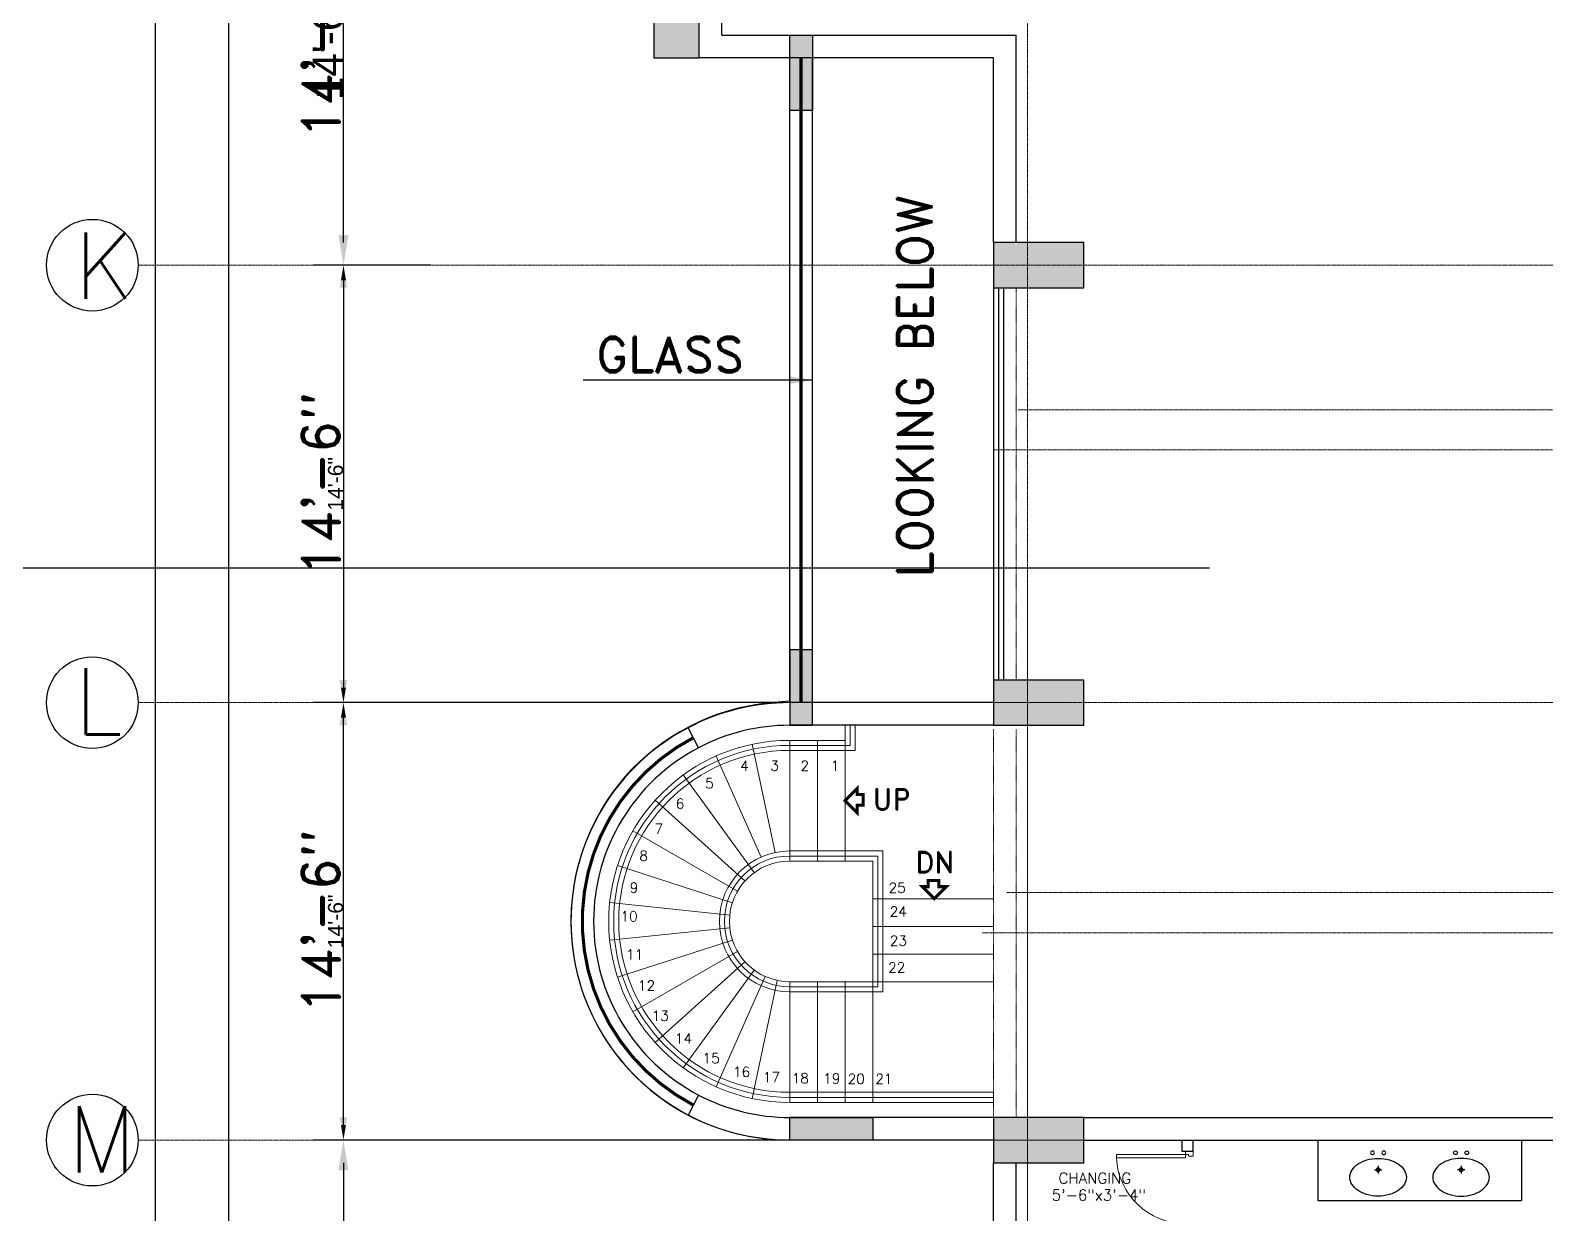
# Model space of a CAD drawing. Header units: inches. Extents: x -110725 to 51121, y 8404 to 44825.
# Drawn here: x -32642 to -32039, y 20909 to 21380 of the extents above; entities that cross this region are included whole.
import ezdxf
from ezdxf.enums import TextEntityAlignment as Align

# ---------------------------------------------------------------- set-up
doc = ezdxf.new("R2010")
doc.units = ezdxf.units.IN
doc.header["$LTSCALE"] = 0.1
doc.header["$MEASUREMENT"] = 0
doc.linetypes.add('CENTER', pattern=[2, 1.25, -0.25, 0.25, -0.25])
doc.linetypes.add('DASHED', pattern=[0.75, 0.5, -0.25])
doc.layers.get('0').update_dxf_attribs({"color": 1, "lineweight": 0})
doc.layers.get('Defpoints').update_dxf_attribs({"lineweight": 0})
for name, color, linetype in [('BATH FIX', 41, 'Continuous'), ('Column Hatch', 7, 'Continuous'), ('COLUMNS', 200, 'Continuous'), ('GF', 1, 'Continuous'), ('GFT', 4, 'Continuous'), ('GFW', 5, 'Continuous'), ('GREEN BELT', 80, 'Continuous')]:
    doc.layers.add(name, color=color, linetype=linetype)
for name, color, linetype, lineweight in [('CAR', 4, 'Continuous', 0), ('dim', 252, 'Continuous', 0), ('DOOR', 32, 'Continuous', 0), ('GRID', 8, 'CENTER', 0), ('stair', 5, 'Continuous', 0), ('terj block plan', 30, 'Continuous', 0), ('TEXT', 3, 'Continuous', 0), ('WALL', 7, 'Continuous', 0), ('WINDOW', 5, 'Continuous', 18)]:
    doc.layers.add(name, color=color, linetype=linetype, lineweight=lineweight)
doc.styles.add('ROMAND', font='romand.shx')
doc.styles.get("Standard").update_dxf_attribs({"font": 'arial.ttf'})
doc.dimstyles.new('DIM', dxfattribs={"dimtxt": 15, "dimasz": 9, "dimexe": 0.25, "dimexo": 3, "dimgap": 0.125, "dimtad": 1, "dimdec": 3, "dimzin": 3, "dimdsep": 46, "dimlunit": 4, "dimtxsty": 'ROMAND', "dimcen": 0.125, "dimaunit": 1, "dimadec": 0, "dimazin": 0, "dimtfac": 0.75, "dimtdec": 3, "dimtix": 1, "dimtofl": 0, "dimtmove": 2, "dimatfit": 3, "dimfxl": 1, "dimtolj": 1, "dimtzin": 3, "dimarcsym": 1})

# ---------------------------------------------------------------- blocks, each defined once
blk = doc.blocks.new('*D59')
at = {"layer": 'Defpoints', "color": 0, "transparency": 16777216}
for p in [(-32380.37, 20938.28), (-32517.35, 20764.28), (-32371.37, 20764.28)]:
    blk.add_point(p, dxfattribs=at)
at = {"layer": 'dim', "color": 2, "lineweight": -2, "transparency": 16777216}
for p, q in [((-32386.37, 20938.28), (-32529.35, 20938.28)), ((-32377.37, 20764.28), (-32529.35, 20764.28))]:
    blk.add_line(p, q, dxfattribs=at)
at = {"layer": 'dim', "color": 4, "lineweight": -2, "transparency": 16777216}
blk.add_line((-32517.35, 20926.28), (-32517.35, 20776.28), dxfattribs=at)
at = {"layer": 'dim', "color": 4, "transparency": 16777216}
for points in [[(-32519.35, 20926.28), (-32515.35, 20926.28), (-32517.35, 20938.28)], [(-32519.35, 20776.28), (-32515.35, 20776.28), (-32517.35, 20764.28)]]:
    blk.add_solid(points, dxfattribs=at)
at = {"layer": 'dim', "color": 3, "transparency": 16777216, "insert": (-32523.47, 20851.28), "char_height": 12, "attachment_point": 5, "rotation": 90}
blk.add_mtext('\\A1;14\'-6"', dxfattribs=at)
blk = doc.blocks.new('*D60')
at = {"layer": 'Defpoints', "color": 0, "transparency": 16777216}
for p in [(-32479.55, 21286.28), (-32517.35, 21112.28), (-32380.37, 21112.28)]:
    blk.add_point(p, dxfattribs=at)
at = {"layer": 'dim', "color": 2, "lineweight": -2, "transparency": 16777216}
for p, q in [((-32485.55, 21286.28), (-32529.35, 21286.28)), ((-32386.37, 21112.28), (-32529.35, 21112.28))]:
    blk.add_line(p, q, dxfattribs=at)
at = {"layer": 'dim', "color": 4, "lineweight": -2, "transparency": 16777216}
blk.add_line((-32517.35, 21280.28), (-32517.35, 21118.28), dxfattribs=at)
at = {"layer": 'dim', "color": 4, "transparency": 16777216}
for points in [[(-32518.35, 21280.28), (-32516.35, 21280.28), (-32517.35, 21286.28)], [(-32518.35, 21118.28), (-32516.35, 21118.28), (-32517.35, 21112.28)]]:
    blk.add_solid(points, dxfattribs=at)
at = {"layer": 'dim', "color": 3, "transparency": 16777216, "insert": (-32520.47, 21199.28), "char_height": 6, "attachment_point": 5, "rotation": 90}
blk.add_mtext('\\A1;14\'-6"', dxfattribs=at)
blk = doc.blocks.new('*D61')
at = {"layer": 'Defpoints', "color": 0, "transparency": 16777216}
for p in [(-32517.35, 21112.28), (-32258.87, 21112.28), (-32258.87, 20938.28)]:
    blk.add_point(p, dxfattribs=at)
at = {"layer": 'dim', "color": 2, "lineweight": -2, "transparency": 16777216}
for p, q in [((-32264.87, 21112.28), (-32529.35, 21112.28)), ((-32264.87, 20938.28), (-32529.35, 20938.28))]:
    blk.add_line(p, q, dxfattribs=at)
at = {"layer": 'dim', "color": 4, "lineweight": -2, "transparency": 16777216}
blk.add_line((-32517.35, 20944.28), (-32517.35, 21106.28), dxfattribs=at)
at = {"layer": 'dim', "color": 4, "transparency": 16777216}
for points in [[(-32518.35, 21106.28), (-32516.35, 21106.28), (-32517.35, 21112.28)], [(-32518.35, 20944.28), (-32516.35, 20944.28), (-32517.35, 20938.28)]]:
    blk.add_solid(points, dxfattribs=at)
at = {"layer": 'dim', "color": 3, "transparency": 16777216, "insert": (-32520.47, 21025.28), "char_height": 6, "attachment_point": 5, "rotation": 90}
blk.add_mtext('\\A1;14\'-6"', dxfattribs=at)
blk = doc.blocks.new('*D63')
at = {"layer": 'Defpoints', "color": 0, "transparency": 16777216}
for p in [(-32517.35, 21460.28), (-32483.28, 21460.28), (-32479.55, 21286.28)]:
    blk.add_point(p, dxfattribs=at)
at = {"layer": 'dim', "color": 2, "lineweight": -2, "transparency": 16777216}
for p, q in [((-32489.28, 21460.28), (-32529.35, 21460.28)), ((-32485.55, 21286.28), (-32529.35, 21286.28))]:
    blk.add_line(p, q, dxfattribs=at)
at = {"layer": 'dim', "color": 4, "lineweight": -2, "transparency": 16777216}
blk.add_line((-32517.35, 21298.28), (-32517.35, 21448.28), dxfattribs=at)
at = {"layer": 'dim', "color": 4, "transparency": 16777216}
for points in [[(-32519.35, 21448.28), (-32515.35, 21448.28), (-32517.35, 21460.28)], [(-32519.35, 21298.28), (-32515.35, 21298.28), (-32517.35, 21286.28)]]:
    blk.add_solid(points, dxfattribs=at)
at = {"layer": 'dim', "color": 3, "transparency": 16777216, "insert": (-32523.47, 21373.28), "char_height": 12, "attachment_point": 5, "rotation": 90}
blk.add_mtext('\\A1;14\'-6"', dxfattribs=at)
blk = doc.blocks.new('*D94')
at = {"layer": 'Defpoints', "color": 0, "transparency": 16777216}
for p in [(-32562.97, 22313.78), (-32371.37, 22313.78), (-32371.37, 20755.28)]:
    blk.add_point(p, dxfattribs=at)
at = {"layer": 'dim', "color": 2, "lineweight": -2, "transparency": 16777216}
for p, q in [((-32377.37, 22313.78), (-32574.97, 22313.78)), ((-32377.37, 20755.28), (-32574.97, 20755.28))]:
    blk.add_line(p, q, dxfattribs=at)
at = {"layer": 'dim', "color": 4, "lineweight": -2, "transparency": 16777216}
blk.add_line((-32562.97, 20767.28), (-32562.97, 22301.78), dxfattribs=at)
at = {"layer": 'dim', "color": 4, "transparency": 16777216}
for points in [[(-32564.97, 22301.78), (-32560.97, 22301.78), (-32562.97, 22313.78)], [(-32564.97, 20767.28), (-32560.97, 20767.28), (-32562.97, 20755.28)]]:
    blk.add_solid(points, dxfattribs=at)
at = {"layer": 'dim', "color": 3, "transparency": 16777216, "insert": (-32573.6, 21534.53), "char_height": 12, "attachment_point": 5, "rotation": 90}
blk.add_mtext('\\A1;129\'-10{\\H0.750000x;\\S1/2;}"', dxfattribs=at)
blk = doc.blocks.new('Ar')
at = {"const_width": 1.5}
blk.add_lwpolyline([(-4.5, 0), (-4.5, 3), (-1.5, 3), (-1.5, 6), (4.5, 0), (-1.5, -6), (-1.5, -2.25), (-4.5, -2.25)], close=True, dxfattribs=at)
blk = doc.blocks.new('D2')
for p, q in [((-3, 34.85), (-1.5, 34.85)), ((-3, 1.85), (-3, 34.85)), ((-1.5, 34.85), (-1.5, 1.85)), ((-34.5, 1.88), (-36, 1.88)), ((-36, 1.88), (-36, -1.88)), ((-34.5, 0.38), (-34.5, 1.88)), ((-33.75, 0.38), (-34.5, 0.38)), ((-33.75, -1.88), (-33.75, 0.38)), ((-1.5, 1.85), (-3, 1.85)), ((-2.25, 0.38), (-2.25, -1.88)), ((-1.5, 0.38), (-2.25, 0.38)), ((0, 1.88), (-1.5, 1.88)), ((-1.5, 1.88), (-1.5, 0.38)), ((0, -1.88), (0, 1.88)), ((-36, -1.88), (-33.75, -1.88)), ((-2.25, -1.88), (0, -1.88))]:
    blk.add_line(p, q)
blk.add_arc((-1.5, 1.88), 33, 92.60525, 180)
blk = doc.blocks.new('*D3023')
at = {"layer": 'Defpoints', "color": 0, "transparency": 16777216}
for p in [(-32380.37, 20938.28), (-32517.35, 20764.28), (-32371.37, 20764.28)]:
    blk.add_point(p, dxfattribs=at)
at = {"layer": 'dim', "color": 0, "lineweight": -2, "transparency": 16777216}
for p, q in [((-32383.37, 20938.28), (-32517.6, 20938.28)), ((-32517.35, 20929.28), (-32517.35, 20773.28)), ((-32374.37, 20764.28), (-32517.6, 20764.28))]:
    blk.add_line(p, q, dxfattribs=at)
at = {"layer": 'dim', "color": 0, "transparency": 16777216}
for points in [[(-32518.85, 20929.28), (-32515.85, 20929.28), (-32517.35, 20938.28)], [(-32518.85, 20773.28), (-32515.85, 20773.28), (-32517.35, 20764.28)]]:
    blk.add_solid(points, dxfattribs=at)
at = {"layer": 'dim', "color": 0, "transparency": 16777216, "insert": (-32526.4, 20851.28), "char_height": 15, "attachment_point": 5, "rotation": 90, "style": 'ROMAND'}
blk.add_mtext('\\A1;14\'-6"', dxfattribs=at)
blk = doc.blocks.new('*D3024')
at = {"layer": 'Defpoints', "color": 0, "transparency": 16777216}
for p in [(-32479.55, 21286.28), (-32517.35, 21112.28), (-32380.37, 21112.28)]:
    blk.add_point(p, dxfattribs=at)
at = {"layer": 'dim', "color": 0, "lineweight": -2, "transparency": 16777216}
for p, q in [((-32482.55, 21286.28), (-32517.6, 21286.28)), ((-32517.35, 21277.28), (-32517.35, 21121.28)), ((-32383.37, 21112.28), (-32517.6, 21112.28))]:
    blk.add_line(p, q, dxfattribs=at)
at = {"layer": 'dim', "color": 0, "transparency": 16777216}
for points in [[(-32518.85, 21277.28), (-32515.85, 21277.28), (-32517.35, 21286.28)], [(-32518.85, 21121.28), (-32515.85, 21121.28), (-32517.35, 21112.28)]]:
    blk.add_solid(points, dxfattribs=at)
at = {"layer": 'dim', "color": 0, "transparency": 16777216, "insert": (-32526.4, 21199.28), "char_height": 15, "attachment_point": 5, "rotation": 90, "style": 'ROMAND'}
blk.add_mtext('\\A1;14\'-6"', dxfattribs=at)
blk = doc.blocks.new('*D3025')
at = {"layer": 'Defpoints', "color": 0, "transparency": 16777216}
for p in [(-32517.35, 21112.28), (-32258.87, 21112.28), (-32258.87, 20938.28)]:
    blk.add_point(p, dxfattribs=at)
at = {"layer": 'dim', "color": 0, "lineweight": -2, "transparency": 16777216}
for p, q in [((-32261.87, 21112.28), (-32517.6, 21112.28)), ((-32517.35, 20947.28), (-32517.35, 21103.28)), ((-32261.87, 20938.28), (-32517.6, 20938.28))]:
    blk.add_line(p, q, dxfattribs=at)
at = {"layer": 'dim', "color": 0, "transparency": 16777216}
for points in [[(-32518.85, 21103.28), (-32515.85, 21103.28), (-32517.35, 21112.28)], [(-32518.85, 20947.28), (-32515.85, 20947.28), (-32517.35, 20938.28)]]:
    blk.add_solid(points, dxfattribs=at)
at = {"layer": 'dim', "color": 0, "transparency": 16777216, "insert": (-32526.4, 21025.28), "char_height": 15, "attachment_point": 5, "rotation": 90, "style": 'ROMAND'}
blk.add_mtext('\\A1;14\'-6"', dxfattribs=at)
blk = doc.blocks.new('*D3027')
at = {"layer": 'Defpoints', "color": 0, "transparency": 16777216}
for p in [(-32517.35, 21460.28), (-32483.28, 21460.28), (-32479.55, 21286.28)]:
    blk.add_point(p, dxfattribs=at)
at = {"layer": 'dim', "color": 0, "lineweight": -2, "transparency": 16777216}
for p, q in [((-32486.28, 21460.28), (-32517.6, 21460.28)), ((-32517.35, 21295.28), (-32517.35, 21451.28)), ((-32482.55, 21286.28), (-32517.6, 21286.28))]:
    blk.add_line(p, q, dxfattribs=at)
at = {"layer": 'dim', "color": 0, "transparency": 16777216}
for points in [[(-32518.85, 21451.28), (-32515.85, 21451.28), (-32517.35, 21460.28)], [(-32518.85, 21295.28), (-32515.85, 21295.28), (-32517.35, 21286.28)]]:
    blk.add_solid(points, dxfattribs=at)
at = {"layer": 'dim', "color": 0, "transparency": 16777216, "insert": (-32526.4, 21373.28), "char_height": 15, "attachment_point": 5, "rotation": 90, "style": 'ROMAND'}
blk.add_mtext('\\A1;14\'-6"', dxfattribs=at)
blk = doc.blocks.new('*D3060')
at = {"layer": 'Defpoints', "color": 0, "transparency": 16777216}
for p in [(-32562.97, 22313.78), (-32371.37, 22313.78), (-32371.37, 20755.28)]:
    blk.add_point(p, dxfattribs=at)
at = {"layer": 'dim', "color": 0, "lineweight": -2, "transparency": 16777216}
for p, q in [((-32374.37, 22313.78), (-32563.22, 22313.78)), ((-32562.97, 20764.28), (-32562.97, 22304.78)), ((-32374.37, 20755.28), (-32563.22, 20755.28))]:
    blk.add_line(p, q, dxfattribs=at)
at = {"layer": 'dim', "color": 0, "transparency": 16777216}
for points in [[(-32564.47, 22304.78), (-32561.47, 22304.78), (-32562.97, 22313.78)], [(-32564.47, 20764.28), (-32561.47, 20764.28), (-32562.97, 20755.28)]]:
    blk.add_solid(points, dxfattribs=at)
at = {"layer": 'dim', "color": 0, "transparency": 16777216, "insert": (-32576.22, 21534.53), "char_height": 15, "attachment_point": 5, "rotation": 90, "style": 'ROMAND'}
blk.add_mtext('\\A1;129\'-10{\\H0.75x;\\S1/2;}"', dxfattribs=at)
blk = doc.blocks.new('Wb')
for p, q in [((-1.5, 10.5), (1.5, 10.5)), ((0, 9), (0, 12))]:
    blk.add_line(p, q)
for centre in [(0, 10.5), (-2.25, 3.75), (2.25, 3.75)]:
    blk.add_circle(centre, 0.75)
for centre, radius, start, end in [((-3.2, 11.67), 8.57, 123.69007, 148.14647), ((-1.27, 8.77), 12.06, 105.43708, 123.69007), ((0, 4.18), 16.82, 90, 105.43708), ((0, 4.18), 16.82, 74.56292, 90), ((1.27, 8.77), 12.06, 56.30993, 74.56292), ((3.2, 11.67), 8.57, 31.85353, 56.30993), ((-6.14, 13.5), 5.11, 148.14647, 180), ((-6.14, 13.5), 5.11, 180, 211.85353), ((6.14, 13.5), 5.11, 0, 31.85353), ((6.14, 13.5), 5.11, 328.14647, 0), ((-3.2, 15.33), 8.57, 211.85353, 236.30993), ((-1.27, 18.23), 12.06, 236.30993, 254.56292), ((0, 22.82), 16.82, 254.56292, 270), ((0, 22.82), 16.82, 270, 285.43708), ((1.27, 18.23), 12.06, 285.43708, 303.69007), ((3.2, 15.33), 8.57, 303.69007, 328.14647)]:
    blk.add_arc(centre, radius, start, end)

msp = doc.modelspace()

# ---------------------------------------------------------------- hatches: boundary and pattern name
at = {"layer": 'Column Hatch'}
for points in [[(-32375.87464, 21395.7792), (-32393.87464, 21395.7792), (-32393.87464, 21368.7792), (-32375.87464, 21368.7792)], [(-32375.87464, 21395.7792), (-32393.87464, 21395.7792), (-32393.87464, 21368.7792), (-32375.87464, 21368.7792)], [(-32339.87464, 21377.7792), (-32330.87464, 21377.7792), (-32330.87464, 21347.7792), (-32339.87464, 21347.7792)], [(-32339.87464, 21377.7792), (-32330.87464, 21377.7792), (-32330.87464, 21347.7792), (-32339.87464, 21347.7792)], [(-32222.87464, 21295.2792), (-32258.87464, 21295.2792), (-32258.87464, 21277.2792), (-32222.87464, 21277.2792)], [(-32222.87464, 21295.2792), (-32258.87464, 21295.2792), (-32258.87464, 21277.2792), (-32222.87464, 21277.2792)], [(-32339.88129, 21103.2792), (-32330.88129, 21103.2792), (-32330.88129, 21133.2792), (-32339.88129, 21133.2792)], [(-32339.88129, 21103.2792), (-32330.88129, 21103.2792), (-32330.88129, 21133.2792), (-32339.88129, 21133.2792)], [(-32222.87464, 21121.2792), (-32258.87464, 21121.2792), (-32258.87464, 21103.2792), (-32222.87464, 21103.2792)], [(-32222.87464, 21121.2792), (-32258.87464, 21121.2792), (-32258.87464, 21103.2792), (-32222.87464, 21103.2792)], [(-32339.87464, 20947.2792), (-32306.87464, 20947.2792), (-32306.87464, 20938.2792), (-32339.87464, 20938.2792)], [(-32339.87464, 20947.2792), (-32306.87464, 20947.2792), (-32306.87464, 20938.2792), (-32339.87464, 20938.2792)], [(-32222.87464, 20947.2792), (-32258.87464, 20947.2792), (-32258.87464, 20929.2792), (-32222.87464, 20929.2792)], [(-32222.87464, 20947.2792), (-32258.87464, 20947.2792), (-32258.87464, 20929.2792), (-32222.87464, 20929.2792)], [(-32222.87464, 20947.2792), (-32258.87464, 20947.2792), (-32258.87464, 20929.2792), (-32222.87464, 20929.2792)], [(-32222.87464, 20947.2792), (-32258.87464, 20947.2792), (-32258.87464, 20929.2792), (-32222.87464, 20929.2792)]]:
    msp.add_hatch(color=256, dxfattribs=at).paths.add_polyline_path(points)

# ---------------------------------------------------------------- linework, layer by layer
at = {"layer": 'BATH FIX'}
for p, q in [((-32129.87464, 20938.2792, 1.07221), (-32129.87464, 20914.2792, 1.07221)), ((-32048.87464, 20938.2792, 1.07221), (-32048.87464, 20914.2792, 1.07221)), ((-32129.87464, 20914.2792, 1.07221), (-32048.87464, 20914.2792, 1.07221))]:
    msp.add_line(p, q, dxfattribs=at)
at = {"layer": 'CAR', "linetype": 'Continuous'}
msp.add_circle((-33960.35096, 21924.4645, 27.16259), 11425.94255, dxfattribs=at)
at = {"layer": 'COLUMNS', "elevation": 1.07221}
for points in [[(-32375.87464, 21395.7792), (-32393.87464, 21395.7792), (-32393.87464, 21368.7792), (-32375.87464, 21368.7792)], [(-32375.87464, 21395.7792), (-32393.87464, 21395.7792), (-32393.87464, 21368.7792), (-32375.87464, 21368.7792)], [(-32339.87464, 21377.7792), (-32330.87464, 21377.7792), (-32330.87464, 21347.7792), (-32339.87464, 21347.7792)], [(-32339.87464, 21377.7792), (-32330.87464, 21377.7792), (-32330.87464, 21347.7792), (-32339.87464, 21347.7792)], [(-32258.87464, 21277.2792), (-32222.87464, 21277.2792), (-32222.87464, 21295.2792), (-32258.87464, 21295.2792)], [(-32258.87464, 21277.2792), (-32222.87464, 21277.2792), (-32222.87464, 21295.2792), (-32258.87464, 21295.2792)], [(-32339.88129, 21103.2792), (-32330.88129, 21103.2792), (-32330.88129, 21133.2792), (-32339.88129, 21133.2792)], [(-32339.88129, 21103.2792), (-32330.88129, 21103.2792), (-32330.88129, 21133.2792), (-32339.88129, 21133.2792)], [(-32258.87464, 21103.2792), (-32222.87464, 21103.2792), (-32222.87464, 21121.2792), (-32258.87464, 21121.2792)], [(-32258.87464, 21103.2792), (-32222.87464, 21103.2792), (-32222.87464, 21121.2792), (-32258.87464, 21121.2792)], [(-32339.87464, 20947.2792), (-32306.87464, 20947.2792), (-32306.87464, 20938.2792), (-32339.87464, 20938.2792)], [(-32339.87464, 20947.2792), (-32306.87464, 20947.2792), (-32306.87464, 20938.2792), (-32339.87464, 20938.2792)], [(-32258.87464, 20929.2792), (-32222.87464, 20929.2792), (-32222.87464, 20947.2792), (-32258.87464, 20947.2792)], [(-32258.87464, 20929.2792), (-32222.87464, 20929.2792), (-32222.87464, 20947.2792), (-32258.87464, 20947.2792)], [(-32258.87464, 20929.2792), (-32222.87464, 20929.2792), (-32222.87464, 20947.2792), (-32258.87464, 20947.2792)], [(-32258.87464, 20929.2792), (-32222.87464, 20929.2792), (-32222.87464, 20947.2792), (-32258.87464, 20947.2792)]]:
    msp.add_lwpolyline(points, close=True, dxfattribs=at)
at = {"layer": 'Defpoints', "linetype": 'Continuous', "elevation": 1.07221}
msp.add_lwpolyline([(-32258.87464, 20563.53135), (-32258.87464, 20938.2792), (-32339.86799, 20938.2792, -0.954153128), (-32347.67068, 21112.2792), (-32339.88129, 21112.99571), (-32339.88129, 21368.7792), (-32393.87464, 21368.7792), (-32393.87464, 21725.7792), (-32339.87464, 21725.7792), (-32339.87464, 21982.2792, -0.999961782), (-32339.86799, 22156.2792), (-32258.87464, 22156.2792), (-32258.87464, 22313.7792), (-31529.87464, 22313.7792), (-31529.87464, 22151.43396), (-31369.30939, 22052.13108), (-31210.40795, 22309.06271), (-28605.98551, 20698.07393, -0.732823855), (-28648.48486, 20563.53135), (-32258.87464, 20563.53135)], format="xyb", close=True, dxfattribs=at)
at = {"layer": 'GF'}
for p, q in [((-32366.87464, 21377.7792, 1.07221), (-32366.87464, 21451.2792, 1.07221)), ((-32366.87464, 21377.7792, 1.07221), (-32249.87464, 21377.7792, 1.07221)), ((-32249.87464, 21295.2792, 1.07221), (-32249.87464, 21377.7792, 1.07221)), ((-32258.87464, 21368.7792, 1.07221), (-32375.87464, 21368.7792, 1.07221)), ((-32258.87464, 21295.2792, 1.07221), (-32258.87464, 21368.7792, 1.07221)), ((-32833.56784, 21165.88411, 1.07221), (-32172.91271, 21165.88411, 1.07221)), ((-32258.87464, 21112.2792, 1.07221), (-32339.86799, 21112.2792, 1.07221)), ((-32258.87464, 21112.2792, 1.07221), (-32339.86799, 21112.2792, 1.07221)), ((-32376.1164, 21094.34477, 1.07221), (-32380.29891, 21102.31388, 1.07221)), ((-32376.1164, 21094.34477, 1.07221), (-32380.29891, 21102.31388, 1.07221)), ((-32258.87464, 21103.2792, 1.07221), (-32339.86799, 21103.2792, 1.07221)), ((-32258.87464, 21103.2792, 1.07221), (-32339.86799, 21103.2792, 1.07221)), ((-32330.87464, 21103.2792, 1.07221), (-32339.86799, 21103.2792, 1.07221)), ((-32376.1164, 20956.21363, 1.07221), (-32380.29891, 20948.24453, 1.07221)), ((-32376.1164, 20956.21363, 1.07221), (-32380.29891, 20948.24453, 1.07221)), ((-32258.87464, 20947.2792, 1.07221), (-32339.86799, 20947.2792, 1.07221)), ((-32222.87464, 20947.2792, 1.07221), (-32000.87464, 20947.2792, 1.07221)), ((-32258.87464, 20938.2792, 1.07221), (-32339.86799, 20938.2792, 1.07221)), ((-32222.87464, 20938.2792, 1.07221), (-32000.87464, 20938.2792, 1.07221)), ((-32183.87464, 20933.7792, 1.07221), (-32183.87464, 20938.2792, 1.07221)), ((-32179.37464, 20933.7792, 1.07221), (-32179.37464, 20938.2792, 1.07221)), ((-32179.37464, 20933.7792, 1.07221), (-32183.87464, 20933.7792, 1.07221)), ((-32258.87464, 20773.2792, 1.07221), (-32258.87464, 20929.2792, 1.07221)), ((-32249.87464, 20773.2792, 1.07221), (-32249.87464, 20929.2792, 1.07221))]:
    msp.add_line(p, q, dxfattribs=at)
for radius, start, end in [(87, 90, 117.69230769), (87, 90, 117.69230769), (78, 90, 117.69230769), (78, 90, 117.69230769), (78, 242.30769231, 270), (78, 242.30769231, 270), (87, 242.30769231, 270), (87, 242.30769231, 269.99562049)]:
    msp.add_arc((-32339.86799, 21025.2792, 1.07221), radius, start, end, dxfattribs=at)
at = {"layer": 'GFT'}
for centre in [(-32617.20877, 21286.2792, 1.07221), (-32617.20877, 21286.2792, 1.07221), (-32617.20877, 21112.2792, 1.07221), (-32617.20877, 21112.2792, 1.07221), (-32617.20877, 20938.2792, 1.07221), (-32617.20877, 20938.2792, 1.07221)]:
    msp.add_circle(centre, 18.23575, dxfattribs=at)
at = {"layer": 'GFW'}
for p, q in [((-32339.87464, 21112.2792), (-32339.87464, 21368.7792)), ((-32339.87464, 21112.2792, 1.07221), (-32339.87464, 21368.7792, 1.07221)), ((-32330.87464, 21112.2792), (-32330.87464, 21368.7792)), ((-32330.87464, 21112.2792, 1.07221), (-32330.87464, 21368.7792, 1.07221)), ((-32258.87464, 21277.2792), (-32258.87464, 21121.2792)), ((-32258.87464, 21277.2792, 1.07221), (-32258.87464, 21121.2792, 1.07221)), ((-32256.87464, 21277.2792), (-32256.87464, 21121.2792)), ((-32256.87464, 21277.2792, 1.07221), (-32256.87464, 21121.2792, 1.07221)), ((-32254.87464, 21277.2792), (-32254.87464, 21121.2792)), ((-32254.87464, 21277.2792, 1.07221), (-32254.87464, 21121.2792, 1.07221))]:
    msp.add_line(p, q, dxfattribs=at)
at = {"layer": 'GFW', "const_width": 1.25, "elevation": 1.07221}
msp.add_lwpolyline([(-32335.37464, 21112.2792), (-32335.37464, 21368.7792)], dxfattribs=at)
msp.add_lwpolyline([(-32335.37464, 21112.2792), (-32335.37464, 21368.7792)], dxfattribs=at)
for points in [[(-32378.20766, 20952.22908, -0.604521074), (-32378.20766, 21098.32933, 4.057159486)], [(-32378.20766, 21098.32933, 0.604521074), (-32378.20766, 20952.22908, -4.057159486)], [(-32378.20766, 20952.22908, -0.604521074), (-32378.20766, 21098.32933, 4.057159486)], [(-32378.20766, 21098.32933, 0.604521074), (-32378.20766, 20952.22908, -4.057159486)]]:
    msp.add_lwpolyline(points, format="xyb", dxfattribs=at)
at = {"layer": 'GFW'}
for radius in [87, 87, 87, 87, 78, 78, 78, 78]:
    msp.add_arc((-32339.86799, 21025.2792, 1.07221), radius, 117.69230769, 242.30769231, dxfattribs=at)
at = {"layer": 'GREEN BELT', "linetype": 'Continuous'}
msp.add_line((-32592.26926, 22653.25898), (-32592.26926, 20875.2792), dxfattribs=at)
at = {"layer": 'GRID'}
for p, q in [((-32245.37464, 22312.2792), (-32245.37464, 20581.2792)), ((-32245.37464, 22312.2792, 1.07221), (-32245.37464, 20581.2792, 1.07221)), ((-31552.37464, 21286.2792), (-32598.97302, 21286.2792)), ((-31552.37464, 21286.2792, 1.07221), (-32598.97302, 21286.2792, 1.07221)), ((-32249.01089, 21228.69839), (-30399.01089, 21228.69839)), ((-32258.87464, 21212.7792, 1.07221), (-30408.87464, 21212.7792, 1.07221)), ((-32245.37464, 21160.99356), (-32245.37464, 20892.03758)), ((-32245.37464, 21160.99356), (-32245.37464, 20892.03758)), ((-32245.37464, 21160.99356, 1.07221), (-32245.37464, 20892.03758, 1.07221)), ((-32245.37464, 21160.99356, 1.07221), (-32245.37464, 20892.03758, 1.07221)), ((-31552.37464, 21112.2792), (-32598.97302, 21112.2792)), ((-31552.37464, 21112.2792, 1.07221), (-32598.97302, 21112.2792, 1.07221)), ((-32228.87464, 21112.2792), (-32466.46672, 21112.2792)), ((-32228.87464, 21112.2792, 1.07221), (-32466.46672, 21112.2792, 1.07221)), ((-32253.51089, 21036.69839), (-29967.01089, 21036.69839)), ((-32263.37464, 21020.7792, 1.07221), (-29976.87464, 21020.7792, 1.07221)), ((-31552.37464, 20938.2792), (-32598.97302, 20938.2792)), ((-31552.37464, 20938.2792, 1.07221), (-32598.97302, 20938.2792, 1.07221)), ((-32198.00062, 20938.2792), (-32466.46672, 20938.2792)), ((-32198.00062, 20938.2792, 1.07221), (-32466.46672, 20938.2792, 1.07221))]:
    msp.add_line(p, q, dxfattribs=at)
at = {"layer": 'stair'}
for p, q in [((-32317.86799, 21049.2792), (-32317.86799, 21103.2792)), ((-32317.86799, 21049.2792, 1.07221), (-32317.86799, 21103.2792, 1.07221)), ((-32315.86799, 21095.2792), (-32315.86799, 21103.2792)), ((-32315.86799, 21095.2792, 1.07221), (-32315.86799, 21103.2792, 1.07221)), ((-32313.86799, 21093.2792), (-32313.86799, 21103.2792)), ((-32313.86799, 21093.2792, 1.07221), (-32313.86799, 21103.2792, 1.07221)), ((-32345.68952, 21052.66734), (-32354.83764, 21095.70583)), ((-32345.68952, 21052.66734, 1.07221), (-32354.83764, 21095.70583, 1.07221)), ((-32317.86799, 21097.2792), (-32339.86799, 21097.2792)), ((-32339.86799, 21049.2792), (-32339.86799, 21097.2792)), ((-32317.86799, 21097.2792, 1.07221), (-32339.86799, 21097.2792, 1.07221)), ((-32339.86799, 21049.2792, 1.07221), (-32339.86799, 21097.2792, 1.07221)), ((-32315.86799, 21095.2792), (-32339.86799, 21095.2792)), ((-32315.86799, 21095.2792, 1.07221), (-32339.86799, 21095.2792, 1.07221)), ((-32313.86799, 21093.2792), (-32339.86799, 21093.2792)), ((-32313.86799, 21093.2792, 1.07221), (-32339.86799, 21093.2792, 1.07221)), ((-32328.86799, 21049.2792), (-32328.86799, 21097.2792)), ((-32328.86799, 21049.2792, 1.07221), (-32328.86799, 21097.2792, 1.07221)), ((-32351.25662, 21050.85848), (-32369.15303, 21091.05448)), ((-32351.25662, 21050.85848, 1.07221), (-32369.15303, 21091.05448, 1.07221)), ((-32353.97484, 21044.69561), (-32382.18853, 21083.52843)), ((-32353.97484, 21044.69561, 1.07221), (-32382.18853, 21083.52843, 1.07221)), ((-32357.70347, 21041.33834), (-32393.37442, 21073.45661)), ((-32357.70347, 21041.33834, 1.07221), (-32393.37442, 21073.45661, 1.07221)), ((-32360.6526, 21037.2792), (-32402.22182, 21061.2792)), ((-32360.6526, 21037.2792, 1.07221), (-32402.22182, 21061.2792, 1.07221)), ((-32339.86799, 21053.2792), (-32302.86799, 21053.2792)), ((-32339.86799, 21053.2792, 1.07221), (-32302.86799, 21053.2792, 1.07221)), ((-32339.86799, 21051.2792), (-32304.86799, 21051.2792)), ((-32339.86799, 21051.2792, 1.07221), (-32304.86799, 21051.2792, 1.07221)), ((-32304.86799, 21051.2792), (-32304.86799, 20999.2792)), ((-32304.86799, 21051.2792, 1.07221), (-32304.86799, 20999.2792, 1.07221)), ((-32302.86799, 21053.2792), (-32302.86799, 20997.2792)), ((-32302.86799, 21053.2792, 1.07221), (-32302.86799, 20997.2792, 1.07221)), ((-32362.69335, 21032.69561), (-32408.34406, 21047.52843)), ((-32362.69335, 21032.69561, 1.07221), (-32408.34406, 21047.52843, 1.07221)), ((-32339.86799, 21049.2792), (-32306.86799, 21049.2792)), ((-32339.86799, 21049.2792, 1.07221), (-32306.86799, 21049.2792, 1.07221)), ((-32306.86799, 21049.2792), (-32306.86799, 21001.2792)), ((-32306.86799, 21049.2792, 1.07221), (-32306.86799, 21001.2792, 1.07221)), ((-32363.73652, 21027.78789), (-32411.47357, 21032.80525)), ((-32363.73652, 21027.78789, 1.07221), (-32411.47357, 21032.80525, 1.07221)), ((-32306.86799, 21034.2792), (-32258.87464, 21034.2792)), ((-32306.86799, 21034.2792, 1.07221), (-32258.87464, 21034.2792, 1.07221)), ((-32363.73652, 21022.77052), (-32411.47357, 21017.75315)), ((-32363.73652, 21022.77052, 1.07221), (-32411.47357, 21017.75315, 1.07221)), ((-32306.86799, 21023.2792), (-32258.87464, 21023.2792)), ((-32306.86799, 21023.2792, 1.07221), (-32258.87464, 21023.2792, 1.07221)), ((-32362.69335, 21017.8628), (-32408.34406, 21003.02998)), ((-32362.69335, 21017.8628, 1.07221), (-32408.34406, 21003.02998, 1.07221)), ((-32360.6526, 21013.2792), (-32402.22182, 20989.2792)), ((-32360.6526, 21013.2792, 1.07221), (-32402.22182, 20989.2792, 1.07221)), ((-32357.70347, 21009.22007), (-32393.37442, 20977.1018)), ((-32357.70347, 21009.22007, 1.07221), (-32393.37442, 20977.1018, 1.07221)), ((-32306.86799, 21012.2792), (-32258.87464, 21012.2792)), ((-32306.86799, 21012.2792, 1.07221), (-32258.87464, 21012.2792, 1.07221)), ((-32353.97484, 21005.8628), (-32382.18853, 20967.02998)), ((-32353.97484, 21005.8628, 1.07221), (-32382.18853, 20967.02998, 1.07221)), ((-32349.62967, 21003.35411), (-32369.15303, 20959.50393)), ((-32349.62967, 21003.35411, 1.07221), (-32369.15303, 20959.50393, 1.07221)), ((-32344.85787, 21001.80366), (-32354.83764, 20954.85258)), ((-32344.85787, 21001.80366, 1.07221), (-32354.83764, 20954.85258, 1.07221)), ((-32339.86799, 20953.2792), (-32339.86799, 21001.2792)), ((-32339.86799, 21001.2792), (-32317.86799, 21001.2792)), ((-32339.86799, 20953.2792, 1.07221), (-32339.86799, 21001.2792, 1.07221)), ((-32339.86799, 21001.2792, 1.07221), (-32317.86799, 21001.2792, 1.07221)), ((-32339.86799, 20999.2792), (-32304.86799, 20999.2792)), ((-32339.86799, 20999.2792, 1.07221), (-32304.86799, 20999.2792, 1.07221)), ((-32339.86799, 20997.2792), (-32302.86799, 20997.2792)), ((-32339.86799, 20997.2792, 1.07221), (-32302.86799, 20997.2792, 1.07221)), ((-32328.86799, 20953.2792), (-32328.86799, 21001.2792)), ((-32328.86799, 20953.2792, 1.07221), (-32328.86799, 21001.2792, 1.07221)), ((-32317.86799, 20953.2792), (-32317.86799, 21001.2792)), ((-32317.86799, 21001.2792), (-32258.87464, 21001.2792)), ((-32317.86799, 20953.2792, 1.07221), (-32317.86799, 21001.2792, 1.07221)), ((-32317.86799, 21001.2792, 1.07221), (-32258.87464, 21001.2792, 1.07221)), ((-32306.86799, 20953.2792), (-32306.86799, 21001.2792)), ((-32306.86799, 20953.2792, 1.07221), (-32306.86799, 21001.2792, 1.07221)), ((-32258.87464, 20957.2792), (-32339.86799, 20957.2792)), ((-32258.87464, 20957.2792, 1.07221), (-32339.86799, 20957.2792, 1.07221)), ((-32258.87464, 20955.2792), (-32339.86799, 20955.2792)), ((-32258.87464, 20955.2792, 1.07221), (-32339.86799, 20955.2792, 1.07221)), ((-32258.87464, 20953.2792), (-32339.86799, 20953.2792)), ((-32258.87464, 20953.2792, 1.07221), (-32339.86799, 20953.2792, 1.07221))]:
    msp.add_line(p, q, dxfattribs=at)
for radius in [72, 72, 70, 70, 68, 68, 28, 28, 26, 26, 24, 24]:
    msp.add_arc((-32339.86799, 21025.2792, 1.07221), radius, 90, 270, dxfattribs=at)
at = {"layer": 'terj block plan', "linetype": 'Continuous'}
msp.add_lwpolyline([(-32258.87464, 20563.53135), (-28689.25216, 20563.53135), (-28648.48486, 20563.53135, 0.732820308), (-28605.98495, 20698.07354), (-31211.02687, 22309.44548), (-31369.30939, 22052.13108), (-31529.87464, 22151.43396), (-31529.87464, 22313.7792), (-31568.87464, 22313.7792), (-31568.87464, 22318.2792), (-32168.12464, 22318.2792), (-32168.12464, 22313.7792), (-32258.87464, 22313.7792), (-32258.87464, 22156.2792), (-32339.86799, 22156.2792, 0.999961782), (-32339.87464, 21982.2792), (-32339.87464, 21725.7792), (-32393.87464, 21725.7792), (-32393.87464, 21368.7792), (-32339.87464, 21368.7792), (-32339.88129, 21112.2792, 0.999923566), (-32339.86799, 20938.2792), (-32258.87464, 20938.2792), (-32258.87464, 20755.2792)], format="xyb", close=True, dxfattribs=at)
at = {"layer": 'WALL'}
for p, q in [((-32366.87464, 21377.7792), (-32366.87464, 21451.2792)), ((-32366.87464, 21377.7792), (-32249.87464, 21377.7792)), ((-32249.87464, 21295.2792), (-32249.87464, 21377.7792)), ((-32258.87464, 21368.7792), (-32375.87464, 21368.7792)), ((-32258.87464, 21295.2792), (-32258.87464, 21368.7792)), ((-32258.87464, 21112.2792), (-32339.86799, 21112.2792)), ((-32258.87464, 21112.2792), (-32339.86799, 21112.2792)), ((-32376.1164, 21094.34477), (-32380.29891, 21102.31388)), ((-32376.1164, 21094.34477), (-32380.29891, 21102.31388)), ((-32258.87464, 21103.2792), (-32339.86799, 21103.2792)), ((-32258.87464, 21103.2792), (-32339.86799, 21103.2792)), ((-32330.87464, 21103.2792), (-32339.86799, 21103.2792)), ((-32376.1164, 20956.21363), (-32380.29891, 20948.24453)), ((-32376.1164, 20956.21363), (-32380.29891, 20948.24453)), ((-32258.87464, 20947.2792), (-32339.86799, 20947.2792)), ((-32222.87464, 20947.2792), (-32000.87464, 20947.2792)), ((-32258.87464, 20938.2792), (-32339.86799, 20938.2792)), ((-32222.87464, 20938.2792), (-32000.87464, 20938.2792)), ((-32183.87464, 20933.7792), (-32183.87464, 20938.2792)), ((-32179.37464, 20933.7792), (-32179.37464, 20938.2792)), ((-32179.37464, 20933.7792), (-32183.87464, 20933.7792)), ((-32258.87464, 20773.2792), (-32258.87464, 20929.2792)), ((-32249.87464, 20773.2792), (-32249.87464, 20929.2792))]:
    msp.add_line(p, q, dxfattribs=at)
for radius, start, end in [(87, 90, 117.69230769), (87, 90, 117.69230769), (78, 90, 117.69230769), (78, 90, 117.69230769), (78, 242.30769231, 270), (78, 242.30769231, 270), (87, 242.30769231, 270), (87, 242.30769231, 269.99562049)]:
    msp.add_arc((-32339.86799, 21025.2792, 1.07221), radius, start, end, dxfattribs=at)
at = {"layer": 'WINDOW', "linetype": 'DASHED'}
for p, q in [((-32249.87464, 21277.2792), (-32249.87464, 21121.2792)), ((-32249.87464, 21277.2792, 1.07221), (-32249.87464, 21121.2792, 1.07221)), ((-32258.87464, 21101.7792), (-32258.87464, 20947.2792)), ((-32258.87464, 21101.7792, 1.07221), (-32258.87464, 20947.2792, 1.07221)), ((-32249.87464, 21101.7792), (-32249.87464, 20947.2792)), ((-32249.87464, 21101.7792, 1.07221), (-32249.87464, 20947.2792, 1.07221))]:
    msp.add_line(p, q, dxfattribs=at)

# ---------------------------------------------------------------- block references
at = {"layer": 'BATH FIX', "xscale": -1, "rotation": 180}
msp.add_blockref('Wb', (-32105.87464, 20936.99554, 1.07221), dxfattribs=at)
at = {"layer": 'BATH FIX', "rotation": 180}
msp.add_blockref('Wb', (-32072.87464, 20936.99554, 1.07221), dxfattribs=at)
at = {"layer": 'DOOR', "extrusion": (0, 0, -1), "xscale": -0.8333333333333341, "yscale": 0.8333333333333341, "zscale": -0.8333333333333341, "rotation": 270}
msp.add_blockref('D2', (32180.93714, 20933.7792, -1.07221), dxfattribs=at)
msp.add_blockref('D2', (32180.93714, 20933.7792, -1.07221), dxfattribs=at)
at = {"layer": 'GF', "xscale": -0.8, "yscale": 0.8, "zscale": 0.8}
msp.add_blockref('Ar', (-32314.26799, 21073.2792, 1.07221), dxfattribs=at)
at = {"layer": 'GF', "xscale": -0.8, "yscale": 0.8, "zscale": 0.8, "rotation": 90}
msp.add_blockref('Ar', (-32282.36149, 21037.8792, 1.07221), dxfattribs=at)
at = {"layer": 'WALL', "xscale": -0.8, "yscale": 0.8, "zscale": 0.8}
msp.add_blockref('Ar', (-32314.26799, 21073.2792, 1.07221), dxfattribs=at)
at = {"layer": 'WALL', "xscale": -0.8, "yscale": 0.8, "zscale": 0.8, "rotation": 90}
msp.add_blockref('Ar', (-32282.36149, 21037.8792, 1.07221), dxfattribs=at)

# ---------------------------------------------------------------- texts
at = {"layer": 'GFT', "char_height": 26.4, "attachment_point": 1, "style": 'ROMAND'}
for s, insert in [('{\\Fsimplex|c0;K}', (-32624.32628, 21299.31606, 1.07221)), ('{\\Fsimplex|c0;K}', (-32624.32628, 21299.31606, 1.07221)), ('{\\Fsimplex|c0;L}', (-32624.32628, 21126.02291, 1.07221)), ('{\\Fsimplex|c0;L}', (-32624.32628, 21126.02291, 1.07221)), ('{\\Fsimplex|c0;M}', (-32626.97166, 20951.81215, 1.07221)), ('{\\Fsimplex|c0;M}', (-32626.97166, 20951.81215, 1.07221))]:
    msp.add_mtext_dynamic_manual_height_columns(s, width=45.4062311, gutter_width=101.66862, heights=[0], dxfattribs=dict(at, insert=insert))
at = {"layer": 'TEXT', "style": 'ROMAND'}
for p in [(-32290.0893, 21238.08482), (-32290.0893, 21238.08482, 1.07221)]:
    msp.add_text('LOOKING BELOW', height=14, rotation=90, dxfattribs=at).set_placement(p, align=Align.MIDDLE)
for s, height, p in [('GLASS', 14, (-32387.41829, 21250.71745, 1.07221)), ('4', 4, (-32357.89114, 21087.18203, 1.07221)), ('3', 4, (-32345.89114, 21087.18203, 1.07221)), ('2', 4, (-32333.89114, 21087.18203, 1.07221)), ('1', 4, (-32321.89114, 21087.18203, 1.07221)), ('5', 4, (-32371.79128, 21080.21079, 1.07221)), ('UP', 8.4, (-32299.3711, 21073.79629)), ('UP', 8.4, (-32299.3711, 21073.79629, 1.07221)), ('6', 4, (-32383.48563, 21072.08716, 1.07221)), ('7', 4, (-32391.93198, 21062.08797, 1.07221)), ('8', 4, (-32397.98763, 21051.37724, 1.07221)), ('DN', 8.4, (-32282.19864, 21048.8041)), ('DN', 8.4, (-32282.19864, 21048.8041, 1.07221)), ('9', 4, (-32401.79002, 21038.6893, 1.07221)), ('25', 4, (-32297.14749, 21038.65309, 1.07221)), ('10', 4, (-32403.77276, 21027.2792, 1.07221)), ('24', 4, (-32296.69102, 21029.16401, 1.07221)), ('11', 4, (-32401.55855, 21012.0965, 1.07221)), ('23', 4, (-32296.65182, 21017.57274, 1.07221)), ('22', 4, (-32297.32793, 21006.95675, 1.07221)), ('12', 4, (-32396.82653, 20999.74535, 1.07221)), ('13', 4, (-32391.37003, 20987.70362, 1.07221)), ('14', 4, (-32382.11963, 20978.66366, 1.07221)), ('15', 4, (-32371.12904, 20970.85028, 1.07221)), ('16', 4, (-32359.02202, 20965.40161, 1.07221)), ('17', 4, (-32347.16177, 20963.25625, 1.07221)), ('18', 4, (-32335.68941, 20962.86769, 1.07221)), ('19', 4, (-32323.15746, 20962.79219, 1.07221)), ('20', 4, (-32313.41705, 20962.62924, 1.07221)), ('21', 4, (-32302.41705, 20962.62924, 1.07221))]:
    msp.add_text(s, height=height, dxfattribs=at).set_placement(p, align=Align.MIDDLE)
for s, height, p in [('CHANGING', 4.351151, (-32232.96106, 20920.97093)), ('CHANGING', 4.351151, (-32232.96106, 20920.97093, 1.07221)), ('5\'-6"x3\'-4"', 4.3511508, (-32235.71017, 20914.23066)), ('5\'-6"x3\'-4"', 4.3511508, (-32235.71017, 20914.23066, 1.07221))]:
    msp.add_text(s, height=height, dxfattribs=at).set_placement(p)

# ---------------------------------------------------------------- dimensions: what is measured, and where the dimension line sits
at = {"layer": 'dim'}
for base, p1, p2, angle, picture, middle in [((-32562.97259, 22313.7792, 1.07221), (-32371.37464, 20755.2792, 1.07221), (-32371.37464, 22313.7792, 1.07221), 90, '*D3060', (-32576.22259, 21534.5292, 1.07221)), ((-32517.34793, 21460.2792, 1.07221), (-32479.55023, 21286.2792, 1.07221), (-32483.28163, 21460.2792, 1.07221), 90, '*D3027', (-32526.4015, 21373.2792, 1.07221)), ((-32517.34793, 21112.2792, 1.07221), (-32479.55023, 21286.2792, 1.07221), (-32380.37464, 21112.2792, 1.07221), 270, '*D3024', (-32526.4015, 21199.2792, 1.07221)), ((-32517.34793, 21112.2792, 1.07221), (-32258.87464, 20938.2792, 1.07221), (-32258.87464, 21112.2792, 1.07221), 90, '*D3025', (-32526.4015, 21025.2792, 1.07221)), ((-32517.34793, 20764.2792, 1.07221), (-32380.37464, 20938.2792, 1.07221), (-32371.37464, 20764.2792, 1.07221), 270, '*D3023', (-32526.4015, 20851.2792, 1.07221))]:
    dim = msp.add_linear_dim(base=base, p1=p1, p2=p2, angle=angle, dimstyle='DIM', dxfattribs=at)
    dim.commit()
    dim.dimension.update_dxf_attribs({"geometry": picture, "text_midpoint": middle})
for base, p1, p2, angle, override, picture, middle in [((-32562.97259, 22313.7792, 1.07221), (-32371.37464, 20755.2792, 1.07221), (-32371.37464, 22313.7792, 1.07221), 90, {"dimtxt": 12, "dimasz": 12, "dimexe": 12, "dimexo": 6, "dimtxsty": 'Standard', "dimclrd": 4, "dimclre": 2, "dimclrt": 3, "dimtmove": 1}, '*D94', (-32573.59759, 21534.5292, 1.07221)), ((-32517.34793, 21460.2792, 1.07221), (-32479.55023, 21286.2792, 1.07221), (-32483.28163, 21460.2792, 1.07221), 90, {"dimtxt": 12, "dimasz": 12, "dimexe": 12, "dimexo": 6, "dimtxsty": 'Standard', "dimclrd": 4, "dimclre": 2, "dimclrt": 3, "dimtmove": 1}, '*D63', (-32523.47293, 21373.2792, 1.07221)), ((-32517.34793, 21112.2792, 1.07221), (-32479.55023, 21286.2792, 1.07221), (-32380.37464, 21112.2792, 1.07221), 270, {"dimtxt": 6, "dimasz": 6, "dimexe": 12, "dimexo": 6, "dimtxsty": 'Standard', "dimclrd": 4, "dimclre": 2, "dimclrt": 3, "dimtmove": 1}, '*D60', (-32520.47293, 21199.2792, 1.07221)), ((-32517.34793, 21112.2792, 1.07221), (-32258.87464, 20938.2792, 1.07221), (-32258.87464, 21112.2792, 1.07221), 90, {"dimtxt": 6, "dimasz": 6, "dimexe": 12, "dimexo": 6, "dimtxsty": 'Standard', "dimclrd": 4, "dimclre": 2, "dimclrt": 3, "dimtmove": 1}, '*D61', (-32520.47293, 21025.2792, 1.07221)), ((-32517.34793, 20764.2792, 1.07221), (-32380.37464, 20938.2792, 1.07221), (-32371.37464, 20764.2792, 1.07221), 270, {"dimtxt": 12, "dimasz": 12, "dimexe": 12, "dimexo": 6, "dimtxsty": 'Standard', "dimclrd": 4, "dimclre": 2, "dimclrt": 3, "dimtmove": 1}, '*D59', (-32523.47293, 20851.2792, 1.07221))]:
    dim = msp.add_linear_dim(base=base, p1=p1, p2=p2, angle=angle, dimstyle='DIM', override=override, dxfattribs=at)
    dim.commit()
    dim.dimension.update_dxf_attribs({"geometry": picture, "text_midpoint": middle})

# ---------------------------------------------------------------- leaders
at = {"layer": 'GFT'}
msp.add_leader([(-32330.87464, 21240.5292, 1.07221), (-32422.08496, 21240.5292, 1.07221)], dimstyle='DIM', dxfattribs=at)

doc.saveas('drawing.dxf')
